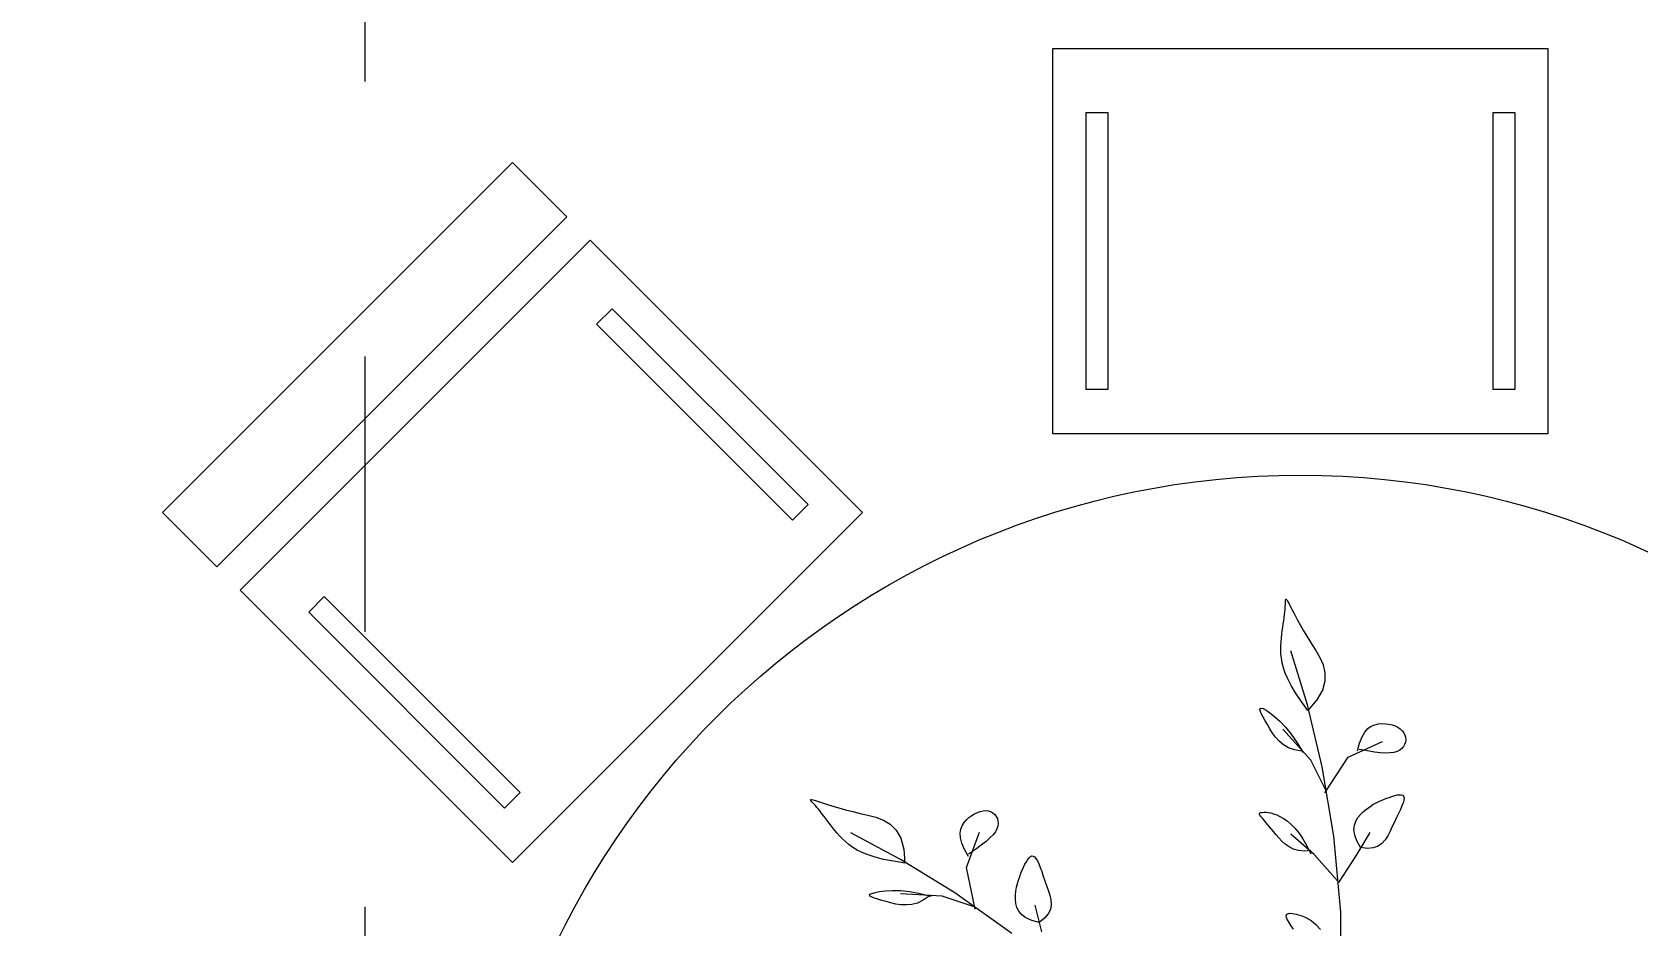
# Model space of a CAD drawing. Header units: centimetres. Extents: x -26724 to 60145, y -23645 to 6771.
# Drawn here: x -10876 to -10730, y 2024.2 to 2105.4 of the extents above; entities that cross this region are included whole.
import ezdxf

# ---------------------------------------------------------------- set-up
doc = ezdxf.new("R2010")
doc.units = ezdxf.units.CM
for name, pattern in [('AUSGEZOGEN', [0]), ('DALEKOVOD_VN', [5, 2.5, -2.5]), ('PUNKT2_S9', [0.35, 0.15, -0.1, 0, -0.1])]:
    doc.linetypes.add(name, pattern=pattern)
doc.layers.add('3.IZGLED 2', color=7, linetype='Continuous', lineweight=9, true_color=0x4a4a4a)
doc.layers.add('4.KOTE', color=88, linetype='Continuous', lineweight=15)
doc.layers.add('Moebel', color=252, linetype='PUNKT2_S9', lineweight=13)
doc.styles.get("Standard").update_dxf_attribs({"font": 'calibri.ttf'})
doc.dimstyles.new('ja 1 50', dxfattribs={"dimtxt": 10, "dimasz": 5, "dimexe": 5, "dimexo": 5, "dimgap": 1, "dimtad": 1, "dimdec": 0, "dimtxsty": 'Standard', "dimblk": 'ARCHTICK', "dimcen": 2.5, "dimclrd": 256, "dimclrt": 7, "dimadec": 0, "dimazin": 0, "dimtfac": 1, "dimtdec": 0, "dimtix": 1, "dimtmove": 1, "dimatfit": 3, "dimldrblk": 'ARCHTICK', "dimfxl": 10, "dimfxlon": 1, "dimlwd": 0, "dimlwe": 9, "dimarcsym": 0})

# ---------------------------------------------------------------- blocks, each defined once
blk = doc.blocks.new('_ArchTick')
at = {"color": 0, "linetype": 'ByBlock', "const_width": 0.15}
blk.add_lwpolyline([(-0.5, -0.5), (0.5, 0.5)], dxfattribs=at)
blk = doc.blocks.new('*D1843')
at = {"layer": '4.KOTE', "color": 0, "lineweight": 9, "transparency": 16777216}
for p, q in [((-10926.13, 2333.96), (-10926.13, 2348.96)), ((-10816.13, 2334.48), (-10816.13, 2348.96))]:
    blk.add_line(p, q, dxfattribs=at)
at = {"layer": '4.KOTE', "lineweight": 0, "transparency": 16777216}
blk.add_line((-10926.13, 2343.96), (-10816.13, 2343.96), dxfattribs=at)
at = {"layer": 'Defpoints', "color": 0, "transparency": 16777216}
for p in [(-10816.13, 2343.96), (-10816.13, 2298.94, 13.5), (-10926.13, 0, 13.5)]:
    blk.add_point(p, dxfattribs=at)
at = {"layer": '4.KOTE', "lineweight": 0, "transparency": 16777216, "xscale": 5, "yscale": 5, "zscale": 5, "rotation": 180}
blk.add_blockref('_ArchTick', (-10926.13, 2343.96), dxfattribs=at)
at = {"layer": '4.KOTE', "lineweight": 0, "transparency": 16777216, "xscale": 5, "yscale": 5, "zscale": 5}
blk.add_blockref('_ArchTick', (-10816.13, 2343.96), dxfattribs=at)
at = {"layer": '4.KOTE', "color": 7, "transparency": 16777216, "insert": (-10871.13, 2350.09), "char_height": 10, "attachment_point": 5}
blk.add_mtext('110', dxfattribs=at)
blk = doc.blocks.new('ggggt')
at = {"layer": 'Moebel', "color": 91, "linetype": 'AUSGEZOGEN', "lineweight": 18, "transparency": 33554687}
for p, q in [((1566.55, 2053.68, 13.5), (1566.56, 2053.78, 13.5)), ((1566.55, 2053.54, 13.5), (1566.55, 2053.68, 13.5)), ((1566.56, 2053.78, 13.5), (1566.58, 2053.84, 13.5)), ((1566.58, 2053.84, 13.5), (1566.61, 2053.85, 13.5)), ((1566.61, 2053.85, 13.5), (1566.67, 2053.79, 13.5)), ((1566.67, 2053.79, 13.5), (1566.74, 2053.67, 13.5)), ((1566.74, 2053.67, 13.5), (1566.85, 2053.48, 13.5)), ((1566.43, 2052.18, 13.5), (1566.46, 2052.45, 13.5)), ((1566.46, 2052.45, 13.5), (1566.49, 2052.71, 13.5)), ((1566.49, 2052.71, 13.5), (1566.51, 2052.95, 13.5)), ((1566.51, 2052.95, 13.5), (1566.53, 2053.17, 13.5)), ((1566.53, 2053.17, 13.5), (1566.54, 2053.36, 13.5)), ((1566.54, 2053.36, 13.5), (1566.55, 2053.54, 13.5)), ((1566.85, 2053.48, 13.5), (1566.99, 2053.21, 13.5)), ((1566.99, 2053.21, 13.5), (1567.17, 2052.88, 13.5)), ((1567.17, 2052.88, 13.5), (1567.38, 2052.47, 13.5)), ((1567.38, 2052.47, 13.5), (1567.62, 2052.01, 13.5)), ((1566.22, 2050.66, 13.5), (1566.26, 2050.98, 13.5)), ((1566.26, 2050.98, 13.5), (1566.3, 2051.29, 13.5)), ((1566.3, 2051.29, 13.5), (1566.35, 2051.6, 13.5)), ((1566.35, 2051.6, 13.5), (1566.39, 2051.89, 13.5)), ((1566.39, 2051.89, 13.5), (1566.43, 2052.18, 13.5)), ((1567.62, 2052.01, 13.5), (1567.89, 2051.51, 13.5)), ((1567.89, 2051.51, 13.5), (1568.2, 2050.97, 13.5)), ((1568.2, 2050.97, 13.5), (1568.54, 2050.39, 13.5)), ((1566.13, 2049.63, 13.5), (1566.15, 2049.98, 13.5)), ((1566.13, 2049.26, 13.5), (1566.13, 2049.63, 13.5)), ((1566.15, 2049.98, 13.5), (1566.18, 2050.32, 13.5)), ((1566.18, 2050.32, 13.5), (1566.22, 2050.66, 13.5)), ((1568.54, 2050.39, 13.5), (1568.91, 2049.79, 13.5)), ((1568.91, 2049.79, 13.5), (1569.3, 2049.18, 13.5)), ((1566.14, 2048.88, 13.5), (1566.13, 2049.26, 13.5)), ((1566.18, 2048.48, 13.5), (1566.14, 2048.88, 13.5)), ((1566.25, 2048.07, 13.5), (1566.18, 2048.48, 13.5)), ((1566.36, 2047.62, 13.5), (1566.25, 2048.07, 13.5)), ((1568.54, 2044.24, 13.5), (1567.05, 2049.15, 13.5)), ((1569.3, 2049.18, 13.5), (1569.67, 2048.54, 13.5)), ((1569.67, 2048.54, 13.5), (1569.97, 2047.87, 13.5)), ((1569.97, 2047.87, 13.5), (1570.14, 2047.16, 13.5)), ((1566.52, 2047.13, 13.5), (1566.36, 2047.62, 13.5)), ((1566.75, 2046.6, 13.5), (1566.52, 2047.13, 13.5)), ((1567.06, 2046, 13.5), (1566.75, 2046.6, 13.5)), ((1570.14, 2046.4, 13.5), (1569.91, 2045.58, 13.5)), ((1570.14, 2047.16, 13.5), (1570.14, 2046.4, 13.5)), ((1567.45, 2045.33, 13.5), (1567.06, 2046, 13.5)), ((1567.96, 2044.57, 13.5), (1567.45, 2045.33, 13.5)), ((1569.91, 2045.58, 13.5), (1569.41, 2044.69, 13.5)), ((1564.23, 2043.81, 13.5), (1564.25, 2043.91, 13.5)), ((1564.27, 2043.63, 13.5), (1564.23, 2043.81, 13.5)), ((1564.25, 2043.91, 13.5), (1564.34, 2043.95, 13.5)), ((1564.38, 2043.41, 13.5), (1564.27, 2043.63, 13.5)), ((1564.34, 2043.95, 13.5), (1564.52, 2043.9, 13.5)), ((1564.52, 2043.9, 13.5), (1564.79, 2043.76, 13.5)), ((1564.79, 2043.76, 13.5), (1565.14, 2043.53, 13.5)), ((1565.14, 2043.53, 13.5), (1565.56, 2043.19, 13.5)), ((1568.59, 2043.72, 13.5), (1567.96, 2044.57, 13.5)), ((1569.88, 2038.61, 13.5), (1568.54, 2044.24, 13.5)), ((1569.41, 2044.69, 13.5), (1568.59, 2043.72, 13.5)), ((1568.59, 2043.72, 13.5), (1568.59, 2043.72, 13.5)), ((1564.52, 2043.13, 13.5), (1564.38, 2043.41, 13.5)), ((1564.7, 2042.8, 13.5), (1564.52, 2043.13, 13.5)), ((1564.91, 2042.45, 13.5), (1564.7, 2042.8, 13.5)), ((1565.13, 2042.06, 13.5), (1564.91, 2042.45, 13.5)), ((1565.37, 2041.67, 13.5), (1565.13, 2042.06, 13.5)), ((1565.56, 2043.19, 13.5), (1566.03, 2042.76, 13.5)), ((1566.03, 2042.76, 13.5), (1566.54, 2042.22, 13.5)), ((1568.86, 2039.2, 13.5), (1566.32, 2042.02, 13.5)), ((1566.54, 2042.22, 13.5), (1567.08, 2041.57, 13.5)), ((1573.77, 2041.77, 13.5), (1574.05, 2042.08, 13.5)), ((1574.05, 2042.08, 13.5), (1574.35, 2042.3, 13.5)), ((1574.35, 2042.3, 13.5), (1574.67, 2042.44, 13.5)), ((1574.67, 2042.44, 13.5), (1574.99, 2042.51, 13.5)), ((1574.99, 2042.51, 13.5), (1575.32, 2042.54, 13.5)), ((1575.32, 2042.54, 13.5), (1575.64, 2042.53, 13.5)), ((1575.64, 2042.53, 13.5), (1575.94, 2042.49, 13.5)), ((1575.94, 2042.49, 13.5), (1576.24, 2042.42, 13.5)), ((1576.24, 2042.42, 13.5), (1576.51, 2042.32, 13.5)), ((1576.51, 2042.32, 13.5), (1576.76, 2042.2, 13.5)), ((1576.76, 2042.2, 13.5), (1576.98, 2042.05, 13.5)), ((1576.98, 2042.05, 13.5), (1577.16, 2041.89, 13.5)), ((1565.65, 2041.29, 13.5), (1565.37, 2041.67, 13.5)), ((1565.98, 2040.93, 13.5), (1565.65, 2041.29, 13.5)), ((1566.37, 2040.6, 13.5), (1565.98, 2040.93, 13.5)), ((1566.83, 2040.34, 13.5), (1566.37, 2040.6, 13.5)), ((1567.08, 2041.57, 13.5), (1567.62, 2040.79, 13.5)), ((1567.62, 2040.79, 13.5), (1568.16, 2039.9, 13.5)), ((1572.26, 2039.48, 13.5), (1575.37, 2040.9, 13.5)), ((1573.11, 2040.05, 13.5), (1573.29, 2040.76, 13.5)), ((1573.29, 2040.76, 13.5), (1573.51, 2041.33, 13.5)), ((1573.51, 2041.33, 13.5), (1573.77, 2041.77, 13.5)), ((1577.16, 2041.89, 13.5), (1577.31, 2041.7, 13.5)), ((1577.38, 2040.64, 13.5), (1577.27, 2040.45, 13.5)), ((1577.31, 2041.7, 13.5), (1577.41, 2041.5, 13.5)), ((1577.45, 2040.85, 13.5), (1577.38, 2040.64, 13.5)), ((1577.41, 2041.5, 13.5), (1577.47, 2041.29, 13.5)), ((1577.48, 2041.07, 13.5), (1577.45, 2040.85, 13.5)), ((1577.47, 2041.29, 13.5), (1577.48, 2041.07, 13.5)), ((1567.38, 2040.15, 13.5), (1566.83, 2040.34, 13.5)), ((1568.02, 2040.04, 13.5), (1567.38, 2040.15, 13.5)), ((1570.28, 2036.37, 13.5), (1568.86, 2039.2, 13.5)), ((1570.13, 2036.23, 13.5), (1572.26, 2039.48, 13.5)), ((1573.99, 2040.05, 13.5), (1573.25, 2040.19, 13.5)), ((1574.64, 2039.95, 13.5), (1573.99, 2040.05, 13.5)), ((1575.2, 2039.89, 13.5), (1574.64, 2039.95, 13.5)), ((1575.67, 2039.86, 13.5), (1575.2, 2039.89, 13.5)), ((1576.08, 2039.88, 13.5), (1575.67, 2039.86, 13.5)), ((1576.41, 2039.92, 13.5), (1576.08, 2039.88, 13.5)), ((1576.7, 2040.01, 13.5), (1576.41, 2039.92, 13.5)), ((1576.93, 2040.12, 13.5), (1576.7, 2040.01, 13.5)), ((1577.12, 2040.27, 13.5), (1576.93, 2040.12, 13.5)), ((1577.27, 2040.45, 13.5), (1577.12, 2040.27, 13.5)), ((1570.94, 2032.32, 13.5), (1569.88, 2038.61, 13.5)), ((1523.38, 2035.6, 13.5), (1523.4, 2035.63, 13.5)), ((1523.41, 2035.54, 13.5), (1523.38, 2035.6, 13.5)), ((1523.4, 2035.63, 13.5), (1523.48, 2035.63, 13.5)), ((1523.48, 2035.47, 13.5), (1523.41, 2035.54, 13.5)), ((1523.48, 2035.63, 13.5), (1523.61, 2035.6, 13.5)), ((1523.57, 2035.36, 13.5), (1523.48, 2035.47, 13.5)), ((1523.69, 2035.24, 13.5), (1523.57, 2035.36, 13.5)), ((1523.61, 2035.6, 13.5), (1523.82, 2035.54, 13.5)), ((1523.82, 2035.09, 13.5), (1523.69, 2035.24, 13.5)), ((1523.82, 2035.54, 13.5), (1524.11, 2035.45, 13.5)), ((1523.96, 2034.92, 13.5), (1523.82, 2035.09, 13.5)), ((1524.12, 2034.73, 13.5), (1523.96, 2034.92, 13.5)), ((1524.11, 2035.45, 13.5), (1524.48, 2035.33, 13.5)), ((1524.28, 2034.53, 13.5), (1524.12, 2034.73, 13.5)), ((1524.48, 2035.33, 13.5), (1524.91, 2035.19, 13.5)), ((1524.91, 2035.19, 13.5), (1525.41, 2035.04, 13.5)), ((1525.41, 2035.04, 13.5), (1525.96, 2034.88, 13.5)), ((1525.96, 2034.88, 13.5), (1526.56, 2034.71, 13.5)), ((1526.56, 2034.71, 13.5), (1527.21, 2034.55, 13.5)), ((1573.64, 2034.54, 13.5), (1573.92, 2034.77, 13.5)), ((1573.92, 2034.77, 13.5), (1574.21, 2034.98, 13.5)), ((1574.21, 2034.98, 13.5), (1574.5, 2035.17, 13.5)), ((1574.5, 2035.17, 13.5), (1574.8, 2035.33, 13.5)), ((1574.8, 2035.33, 13.5), (1575.1, 2035.48, 13.5)), ((1575.1, 2035.48, 13.5), (1575.39, 2035.61, 13.5)), ((1575.39, 2035.61, 13.5), (1575.68, 2035.73, 13.5)), ((1575.68, 2035.73, 13.5), (1575.96, 2035.83, 13.5)), ((1575.96, 2035.83, 13.5), (1576.23, 2035.92, 13.5)), ((1576.23, 2035.92, 13.5), (1576.48, 2036, 13.5)), ((1576.48, 2036, 13.5), (1576.71, 2036.05, 13.5)), ((1576.71, 2036.05, 13.5), (1576.91, 2036.07, 13.5)), ((1577, 2034.73, 13.5), (1576.83, 2034.38, 13.5)), ((1576.91, 2036.07, 13.5), (1577.08, 2036.06, 13.5)), ((1577.14, 2035.06, 13.5), (1577, 2034.73, 13.5)), ((1577.08, 2036.06, 13.5), (1577.21, 2036.02, 13.5)), ((1577.24, 2035.35, 13.5), (1577.14, 2035.06, 13.5)), ((1577.21, 2036.02, 13.5), (1577.29, 2035.93, 13.5)), ((1577.31, 2035.59, 13.5), (1577.24, 2035.35, 13.5)), ((1577.29, 2035.93, 13.5), (1577.33, 2035.78, 13.5)), ((1577.33, 2035.78, 13.5), (1577.31, 2035.59, 13.5)), ((1524.45, 2034.31, 13.5), (1524.28, 2034.53, 13.5)), ((1524.62, 2034.09, 13.5), (1524.45, 2034.31, 13.5)), ((1524.8, 2033.85, 13.5), (1524.62, 2034.09, 13.5)), ((1524.99, 2033.6, 13.5), (1524.8, 2033.85, 13.5)), ((1525.18, 2033.35, 13.5), (1524.99, 2033.6, 13.5)), ((1525.38, 2033.09, 13.5), (1525.18, 2033.35, 13.5)), ((1527.21, 2034.55, 13.5), (1527.89, 2034.38, 13.5)), ((1527.89, 2034.38, 13.5), (1528.6, 2034.23, 13.5)), ((1528.6, 2034.23, 13.5), (1529.31, 2034.04, 13.5)), ((1529.31, 2034.04, 13.5), (1530, 2033.77, 13.5)), ((1530, 2033.77, 13.5), (1530.62, 2033.39, 13.5)), ((1530.62, 2033.39, 13.5), (1531.16, 2032.86, 13.5)), ((1537.03, 2032.94, 13.5), (1537.16, 2033.26, 13.5)), ((1537.16, 2033.26, 13.5), (1537.34, 2033.54, 13.5)), ((1537.34, 2033.54, 13.5), (1537.55, 2033.78, 13.5)), ((1537.55, 2033.78, 13.5), (1537.78, 2034, 13.5)), ((1537.78, 2034, 13.5), (1538.03, 2034.19, 13.5)), ((1538.03, 2034.19, 13.5), (1538.29, 2034.35, 13.5)), ((1538.29, 2034.35, 13.5), (1538.55, 2034.47, 13.5)), ((1538.55, 2034.47, 13.5), (1538.81, 2034.56, 13.5)), ((1538.81, 2034.56, 13.5), (1539.07, 2034.62, 13.5)), ((1539.07, 2034.62, 13.5), (1539.32, 2034.63, 13.5)), ((1539.32, 2034.63, 13.5), (1539.55, 2034.6, 13.5)), ((1539.55, 2034.6, 13.5), (1539.77, 2034.53, 13.5)), ((1539.77, 2034.53, 13.5), (1539.96, 2034.42, 13.5)), ((1539.96, 2034.42, 13.5), (1540.12, 2034.28, 13.5)), ((1540.12, 2034.28, 13.5), (1540.26, 2034.1, 13.5)), ((1540.26, 2034.1, 13.5), (1540.36, 2033.91, 13.5)), ((1540.36, 2033.91, 13.5), (1540.41, 2033.69, 13.5)), ((1540.43, 2033.46, 13.5), (1540.4, 2033.22, 13.5)), ((1540.41, 2033.69, 13.5), (1540.43, 2033.46, 13.5)), ((1564.17, 2034.34, 13.5), (1564.19, 2034.38, 13.5)), ((1564.19, 2034.28, 13.5), (1564.17, 2034.34, 13.5)), ((1564.19, 2034.38, 13.5), (1564.23, 2034.42, 13.5)), ((1564.22, 2034.21, 13.5), (1564.19, 2034.28, 13.5)), ((1564.28, 2034.13, 13.5), (1564.22, 2034.21, 13.5)), ((1564.23, 2034.42, 13.5), (1564.31, 2034.45, 13.5)), ((1564.36, 2034.04, 13.5), (1564.28, 2034.13, 13.5)), ((1564.31, 2034.45, 13.5), (1564.42, 2034.47, 13.5)), ((1564.45, 2033.93, 13.5), (1564.36, 2034.04, 13.5)), ((1564.42, 2034.47, 13.5), (1564.58, 2034.49, 13.5)), ((1564.55, 2033.81, 13.5), (1564.45, 2033.93, 13.5)), ((1564.67, 2033.67, 13.5), (1564.55, 2033.81, 13.5)), ((1564.58, 2034.49, 13.5), (1564.76, 2034.48, 13.5)), ((1564.8, 2033.51, 13.5), (1564.67, 2033.67, 13.5)), ((1564.76, 2034.48, 13.5), (1564.97, 2034.46, 13.5)), ((1564.94, 2033.34, 13.5), (1564.8, 2033.51, 13.5)), ((1565.1, 2033.14, 13.5), (1564.94, 2033.34, 13.5)), ((1564.97, 2034.46, 13.5), (1565.21, 2034.42, 13.5)), ((1565.21, 2034.42, 13.5), (1565.47, 2034.34, 13.5)), ((1565.47, 2034.34, 13.5), (1565.75, 2034.24, 13.5)), ((1565.75, 2034.24, 13.5), (1566.05, 2034.1, 13.5)), ((1566.05, 2034.1, 13.5), (1566.37, 2033.92, 13.5)), ((1566.37, 2033.92, 13.5), (1566.7, 2033.69, 13.5)), ((1566.7, 2033.69, 13.5), (1567.04, 2033.4, 13.5)), ((1567.04, 2033.4, 13.5), (1567.39, 2033.04, 13.5)), ((1572.77, 2032.88, 13.5), (1572.81, 2033.3, 13.5)), ((1572.81, 2033.3, 13.5), (1572.93, 2033.67, 13.5)), ((1572.93, 2033.67, 13.5), (1573.12, 2034, 13.5)), ((1573.12, 2034, 13.5), (1573.36, 2034.29, 13.5)), ((1573.36, 2034.29, 13.5), (1573.64, 2034.54, 13.5)), ((1576.45, 2033.59, 13.5), (1576.25, 2033.18, 13.5)), ((1576.65, 2033.99, 13.5), (1576.45, 2033.59, 13.5)), ((1576.83, 2034.38, 13.5), (1576.65, 2033.99, 13.5)), ((1525.58, 2032.83, 13.5), (1525.38, 2033.09, 13.5)), ((1525.8, 2032.57, 13.5), (1525.58, 2032.83, 13.5)), ((1526.04, 2032.3, 13.5), (1525.8, 2032.57, 13.5)), ((1526.3, 2032.04, 13.5), (1526.04, 2032.3, 13.5)), ((1526.58, 2031.78, 13.5), (1526.3, 2032.04, 13.5)), ((1526.89, 2031.53, 13.5), (1526.58, 2031.78, 13.5)), ((1531.56, 2030.19, 13.5), (1527.03, 2032.61, 13.5)), ((1531.16, 2032.86, 13.5), (1531.58, 2032.12, 13.5)), ((1531.58, 2032.12, 13.5), (1531.86, 2031.13, 13.5)), ((1536.98, 2032.57, 13.5), (1537.03, 2032.94, 13.5)), ((1537, 2032.14, 13.5), (1536.98, 2032.57, 13.5)), ((1537.13, 2031.66, 13.5), (1537, 2032.14, 13.5)), ((1537.55, 2029.46, 13.5), (1538.75, 2032.67, 13.5)), ((1539.34, 2031.83, 13.5), (1538.9, 2031.48, 13.5)), ((1539.69, 2032.15, 13.5), (1539.34, 2031.83, 13.5)), ((1539.97, 2032.44, 13.5), (1539.69, 2032.15, 13.5)), ((1540.18, 2032.71, 13.5), (1539.97, 2032.44, 13.5)), ((1540.32, 2032.97, 13.5), (1540.18, 2032.71, 13.5)), ((1540.4, 2033.22, 13.5), (1540.32, 2032.97, 13.5)), ((1565.28, 2032.93, 13.5), (1565.1, 2033.14, 13.5)), ((1565.48, 2032.69, 13.5), (1565.28, 2032.93, 13.5)), ((1565.7, 2032.43, 13.5), (1565.48, 2032.69, 13.5)), ((1565.94, 2032.14, 13.5), (1565.7, 2032.43, 13.5)), ((1566.21, 2031.85, 13.5), (1565.94, 2032.14, 13.5)), ((1566.52, 2031.58, 13.5), (1566.21, 2031.85, 13.5)), ((1569.15, 2030.65, 13.5), (1567.03, 2032.48, 13.5)), ((1567.39, 2033.04, 13.5), (1567.75, 2032.6, 13.5)), ((1567.75, 2032.6, 13.5), (1568.12, 2032.07, 13.5)), ((1568.12, 2032.07, 13.5), (1568.49, 2031.44, 13.5)), ((1571.57, 2025.41, 13.5), (1570.94, 2032.32, 13.5)), ((1572.84, 2032.41, 13.5), (1572.77, 2032.88, 13.5)), ((1573.04, 2031.88, 13.5), (1572.84, 2032.41, 13.5)), ((1572.97, 2030.51, 13.5), (1574.25, 2032.63, 13.5)), ((1573.38, 2031.28, 13.5), (1573.04, 2031.88, 13.5)), ((1575.6, 2031.97, 13.5), (1575.31, 2031.65, 13.5)), ((1575.84, 2032.35, 13.5), (1575.6, 2031.97, 13.5)), ((1576.05, 2032.76, 13.5), (1575.84, 2032.35, 13.5)), ((1576.25, 2033.18, 13.5), (1576.05, 2032.76, 13.5)), ((1527.23, 2031.28, 13.5), (1526.89, 2031.53, 13.5)), ((1527.62, 2031.04, 13.5), (1527.23, 2031.28, 13.5)), ((1528.08, 2030.82, 13.5), (1527.62, 2031.04, 13.5)), ((1528.62, 2030.6, 13.5), (1528.08, 2030.82, 13.5)), ((1529.26, 2030.39, 13.5), (1528.62, 2030.6, 13.5)), ((1530.02, 2030.2, 13.5), (1529.26, 2030.39, 13.5)), ((1531.86, 2031.13, 13.5), (1531.95, 2029.86, 13.5)), ((1537.37, 2031.1, 13.5), (1537.13, 2031.66, 13.5)), ((1537.75, 2030.46, 13.5), (1537.37, 2031.1, 13.5)), ((1538.38, 2031.09, 13.5), (1537.75, 2030.66, 13.5)), ((1538.9, 2031.48, 13.5), (1538.38, 2031.09, 13.5)), ((1543.12, 2030.18, 13.5), (1543.25, 2030.34, 13.5)), ((1543.25, 2030.34, 13.5), (1543.37, 2030.45, 13.5)), ((1543.37, 2030.45, 13.5), (1543.5, 2030.51, 13.5)), ((1543.5, 2030.51, 13.5), (1543.62, 2030.5, 13.5)), ((1543.62, 2030.5, 13.5), (1543.75, 2030.43, 13.5)), ((1543.75, 2030.43, 13.5), (1543.87, 2030.28, 13.5)), ((1566.87, 2031.33, 13.5), (1566.52, 2031.58, 13.5)), ((1567.27, 2031.13, 13.5), (1566.87, 2031.33, 13.5)), ((1567.73, 2030.99, 13.5), (1567.27, 2031.13, 13.5)), ((1568.26, 2030.94, 13.5), (1567.73, 2030.99, 13.5)), ((1568.86, 2030.99, 13.5), (1568.26, 2030.94, 13.5)), ((1568.49, 2031.44, 13.5), (1568.86, 2030.71, 13.5)), ((1571.27, 2028.24, 13.5), (1569.15, 2030.65, 13.5)), ((1571.41, 2028.1, 13.5), (1572.97, 2030.51, 13.5)), ((1574.01, 2031.19, 13.5), (1573.38, 2031.28, 13.5)), ((1573.38, 2031.28, 13.5), (1573.38, 2031.28, 13.5)), ((1574.53, 2031.24, 13.5), (1574.01, 2031.19, 13.5)), ((1574.96, 2031.4, 13.5), (1574.53, 2031.24, 13.5)), ((1575.31, 2031.65, 13.5), (1574.96, 2031.4, 13.5)), ((1530.91, 2030.02, 13.5), (1530.02, 2030.2, 13.5)), ((1531.95, 2029.86, 13.5), (1530.91, 2030.02, 13.5)), ((1536.49, 2027.16, 13.5), (1531.56, 2030.19, 13.5)), ((1531.95, 2029.86, 13.5), (1531.95, 2029.86, 13.5)), ((1538.35, 2025.66, 13.5), (1537.55, 2029.46, 13.5)), ((1542.39, 2028.64, 13.5), (1542.5, 2028.94, 13.5)), ((1542.5, 2028.94, 13.5), (1542.62, 2029.22, 13.5)), ((1542.62, 2029.22, 13.5), (1542.75, 2029.5, 13.5)), ((1542.75, 2029.5, 13.5), (1542.87, 2029.75, 13.5)), ((1542.87, 2029.75, 13.5), (1543, 2029.98, 13.5)), ((1543, 2029.98, 13.5), (1543.12, 2030.18, 13.5)), ((1543.87, 2030.28, 13.5), (1544, 2030.06, 13.5)), ((1544, 2030.06, 13.5), (1544.13, 2029.78, 13.5)), ((1544.13, 2029.78, 13.5), (1544.26, 2029.45, 13.5)), ((1544.26, 2029.45, 13.5), (1544.39, 2029.08, 13.5)), ((1544.39, 2029.08, 13.5), (1544.53, 2028.68, 13.5)), ((1542.05, 2027.31, 13.5), (1542.11, 2027.66, 13.5)), ((1542.11, 2027.66, 13.5), (1542.19, 2028, 13.5)), ((1542.19, 2028, 13.5), (1542.28, 2028.32, 13.5)), ((1542.28, 2028.32, 13.5), (1542.39, 2028.64, 13.5)), ((1544.53, 2028.68, 13.5), (1544.68, 2028.26, 13.5)), ((1544.68, 2028.26, 13.5), (1544.83, 2027.83, 13.5)), ((1544.83, 2027.83, 13.5), (1544.99, 2027.39, 13.5)), ((1528.75, 2026.93, 13.5), (1528.79, 2027.02, 13.5)), ((1528.81, 2026.84, 13.5), (1528.75, 2026.93, 13.5)), ((1528.79, 2027.02, 13.5), (1528.96, 2027.11, 13.5)), ((1528.97, 2026.75, 13.5), (1528.81, 2026.84, 13.5)), ((1528.96, 2027.11, 13.5), (1529.24, 2027.2, 13.5)), ((1529.2, 2026.66, 13.5), (1528.97, 2026.75, 13.5)), ((1529.5, 2026.57, 13.5), (1529.2, 2026.66, 13.5)), ((1529.24, 2027.2, 13.5), (1529.66, 2027.29, 13.5)), ((1529.86, 2026.47, 13.5), (1529.5, 2026.57, 13.5)), ((1529.66, 2027.29, 13.5), (1530.19, 2027.35, 13.5)), ((1530.25, 2026.36, 13.5), (1529.86, 2026.47, 13.5)), ((1530.19, 2027.35, 13.5), (1530.83, 2027.38, 13.5)), ((1530.68, 2026.24, 13.5), (1530.25, 2026.36, 13.5)), ((1531.13, 2026.14, 13.5), (1530.68, 2026.24, 13.5)), ((1530.83, 2027.38, 13.5), (1531.57, 2027.36, 13.5)), ((1531.6, 2026.07, 13.5), (1531.13, 2026.14, 13.5)), ((1535.35, 2026.86, 13.5), (1531.55, 2027.06, 13.5)), ((1531.57, 2027.36, 13.5), (1532.41, 2027.27, 13.5)), ((1532.09, 2026.05, 13.5), (1531.6, 2026.07, 13.5)), ((1532.59, 2026.09, 13.5), (1532.09, 2026.05, 13.5)), ((1532.41, 2027.27, 13.5), (1533.34, 2027.11, 13.5)), ((1533.11, 2026.23, 13.5), (1532.59, 2026.09, 13.5)), ((1533.63, 2026.48, 13.5), (1533.11, 2026.23, 13.5)), ((1533.34, 2027.11, 13.5), (1534.35, 2026.86, 13.5)), ((1534.15, 2026.86, 13.5), (1533.63, 2026.48, 13.5)), ((1538.35, 2025.86, 13.5), (1535.35, 2026.86, 13.5)), ((1541.68, 2023.46, 13.5), (1536.49, 2027.16, 13.5)), ((1542.01, 2026.57, 13.5), (1542.02, 2026.94, 13.5)), ((1542.04, 2026.19, 13.5), (1542.01, 2026.57, 13.5)), ((1542.02, 2026.94, 13.5), (1542.05, 2027.31, 13.5)), ((1542.13, 2025.83, 13.5), (1542.04, 2026.19, 13.5)), ((1544.4, 2023.62, 13.5), (1543.8, 2026.02, 13.5)), ((1544.99, 2027.39, 13.5), (1545.12, 2026.95, 13.5)), ((1545.12, 2026.95, 13.5), (1545.22, 2026.51, 13.5)), ((1545.25, 2026.08, 13.5), (1545.18, 2025.65, 13.5)), ((1545.22, 2026.51, 13.5), (1545.25, 2026.08, 13.5)), ((1542.31, 2025.48, 13.5), (1542.13, 2025.83, 13.5)), ((1542.58, 2025.16, 13.5), (1542.31, 2025.48, 13.5)), ((1542.96, 2024.87, 13.5), (1542.58, 2025.16, 13.5)), ((1543.48, 2024.64, 13.5), (1542.96, 2024.87, 13.5)), ((1544.15, 2024.46, 13.5), (1543.48, 2024.64, 13.5)), ((1544.65, 2024.84, 13.5), (1544.15, 2024.46, 13.5)), ((1544.99, 2025.24, 13.5), (1544.65, 2024.84, 13.5)), ((1545.18, 2025.65, 13.5), (1544.99, 2025.24, 13.5)), ((1566.62, 2025.07, 13.5), (1566.64, 2025.19, 13.5)), ((1566.65, 2024.91, 13.5), (1566.62, 2025.07, 13.5)), ((1566.64, 2025.19, 13.5), (1566.74, 2025.26, 13.5)), ((1566.74, 2024.71, 13.5), (1566.65, 2024.91, 13.5)), ((1566.74, 2025.26, 13.5), (1566.91, 2025.3, 13.5)), ((1566.88, 2024.46, 13.5), (1566.74, 2024.71, 13.5)), ((1566.91, 2025.3, 13.5), (1567.18, 2025.28, 13.5)), ((1567.18, 2025.28, 13.5), (1567.53, 2025.22, 13.5)), ((1567.53, 2025.22, 13.5), (1567.95, 2025.11, 13.5)), ((1567.95, 2025.11, 13.5), (1568.41, 2024.92, 13.5)), ((1568.41, 2024.92, 13.5), (1568.87, 2024.65, 13.5)), ((1568.87, 2024.65, 13.5), (1569.32, 2024.29, 13.5)), ((1571.64, 2017.94, 13.5), (1571.57, 2025.41, 13.5)), ((1544.15, 2024.46, 13.5), (1544.15, 2024.46, 13.5)), ((1567.06, 2024.17, 13.5), (1566.88, 2024.46, 13.5)), ((1567.27, 2023.85, 13.5), (1567.06, 2024.17, 13.5)), ((1569.32, 2024.29, 13.5), (1569.72, 2023.82, 13.5))]:
    blk.add_line(p, q, dxfattribs=at)

msp = doc.modelspace()

# ---------------------------------------------------------------- linework, layer by layer
at = {"layer": '3.IZGLED 2', "color": 4, "linetype": 'DALEKOVOD_VN', "ltscale": 10}
msp.add_line((-10845.73, 1000.89, 13.5), (-10845.73, 2213.89, 13.5), dxfattribs=at)
at = {"layer": '3.IZGLED 2', "transparency": 33554687}
for p, q in [((-10783.22, 2068.89, 13.5), (-10783.22, 2103.89, 13.5)), ((-10783.22, 2103.89, 13.5), (-10738.22, 2103.89, 13.5)), ((-10738.22, 2103.89, 13.5), (-10738.22, 2068.89, 13.5)), ((-10780.22, 2098.08, 13.5), (-10778.22, 2098.08, 13.5)), ((-10780.22, 2098.08, 13.5), (-10780.22, 2072.89, 13.5)), ((-10778.22, 2098.08, 13.5), (-10778.22, 2072.89, 13.5)), ((-10743.22, 2098.08, 13.5), (-10741.22, 2098.08, 13.5)), ((-10743.22, 2098.08, 13.5), (-10743.22, 2072.89, 13.5)), ((-10741.22, 2098.08, 13.5), (-10741.22, 2072.89, 13.5)), ((-10832.33, 2093.55, 13.5), (-10864.15, 2061.73, 13.5)), ((-10827.38, 2088.6, 13.5), (-10832.33, 2093.55, 13.5)), ((-10859.2, 2056.78, 13.5), (-10827.38, 2088.6, 13.5)), ((-10857.08, 2054.66, 13.5), (-10825.26, 2086.48, 13.5)), ((-10825.26, 2086.48, 13.5), (-10800.51, 2061.73, 13.5)), ((-10824.68, 2078.83, 13.5), (-10823.27, 2080.25, 13.5)), ((-10823.27, 2080.25, 13.5), (-10805.46, 2062.44, 13.5)), ((-10824.68, 2078.83, 13.5), (-10806.87, 2061.02, 13.5)), ((-10778.22, 2072.89, 13.5), (-10780.22, 2072.89, 13.5)), ((-10741.22, 2072.89, 13.5), (-10743.22, 2072.89, 13.5)), ((-10738.22, 2068.89, 13.5), (-10783.22, 2068.89, 13.5)), ((-10805.46, 2062.44, 13.5), (-10806.87, 2061.02, 13.5)), ((-10864.15, 2061.73, 13.5), (-10859.2, 2056.78, 13.5)), ((-10800.51, 2061.73, 13.5), (-10832.33, 2029.91, 13.5)), ((-10832.33, 2029.91, 13.5), (-10857.08, 2054.66, 13.5)), ((-10850.85, 2052.67, 13.5), (-10849.43, 2054.08, 13.5)), ((-10849.43, 2054.08, 13.5), (-10831.62, 2036.27, 13.5)), ((-10850.85, 2052.67, 13.5), (-10833.04, 2034.86, 13.5)), ((-10831.62, 2036.27, 13.5), (-10833.04, 2034.86, 13.5))]:
    msp.add_line(p, q, dxfattribs=at)
msp.add_circle((-10760.72, 1990.12, 13.5), 75, dxfattribs=at)

# ---------------------------------------------------------------- block references
at = {"layer": '3.IZGLED 2'}
msp.add_blockref('ggggt', (-12328.61, 0), dxfattribs=at)

# ---------------------------------------------------------------- dimensions: what is measured, and where the dimension line sits
at = {"layer": '4.KOTE'}
dim = msp.add_linear_dim(base=(-10816.13, 2343.96), p1=(-10926.13, 0, 13.5), p2=(-10816.13, 2298.94, 13.5), dimstyle='ja 1 50', dxfattribs=at)
dim.commit()
dim.dimension.update_dxf_attribs({"geometry": '*D1843', "text_midpoint": (-10871.13, 2350.09)})

doc.saveas('drawing.dxf')
